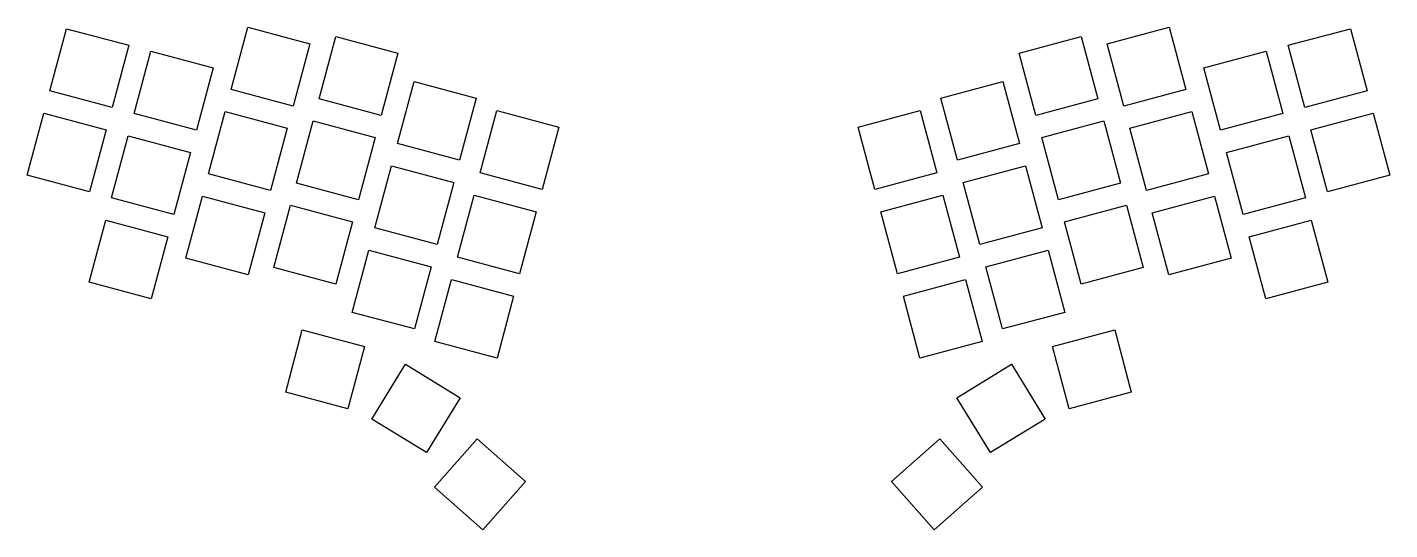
# Model space of a CAD drawing. Extents: x -124 to 172, y -104 to 298.
# Drawn here: x -124.1 to 172.3, y -103.8 to 5.5 of the extents above.
import ezdxf

# ---------------------------------------------------------------- set-up
doc = ezdxf.new("R2010")
doc.units = 0

msp = doc.modelspace()

# ---------------------------------------------------------------- linework, layer by layer
at = {"layer": 's100-@dxf'}
for p, q in [((-119.141243, -8.376526), (-115.51778, 5.146419)), ((-115.51778, 5.146419), (-101.994836, 1.522956)), ((-79.718511, -8.069429), (-76.095049, 5.453516)), ((-76.095049, 5.453516), (-62.572104, 1.830053)), ((-60.589487, -10.089211), (-56.966025, 3.433734)), ((-56.966025, 3.433734), (-43.443081, -0.189728)), ((91.692188, -0.189728), (105.215133, 3.433734)), ((105.215133, 3.433734), (108.838595, -10.089211)), ((110.821212, 1.830053), (124.344156, 5.453516)), ((124.344156, 5.453516), (127.967618, -8.069429)), ((150.243944, 1.522956), (163.766888, 5.146419)), ((163.766888, 5.146419), (167.39035, -8.376526)), ((-101.994836, 1.522956), (-105.618298, -11.999988)), ((-100.788675, -13.294082), (-97.165213, 0.228863)), ((-97.165213, 0.228863), (-83.642268, -3.394599)), ((-62.572104, 1.830053), (-66.195566, -11.692891)), ((114.444674, -11.692891), (110.821212, 1.830053)), ((131.891376, -3.394599), (145.41432, 0.228863)), ((145.41432, 0.228863), (149.037783, -13.294082)), ((153.867406, -11.999988), (150.243944, 1.522956)), ((-43.443081, -0.189728), (-47.066543, -13.712673)), ((95.31565, -13.712673), (91.692188, -0.189728)), ((-83.642268, -3.394599), (-87.265731, -16.917544)), ((135.514838, -16.917544), (131.891376, -3.394599)), ((-105.618298, -11.999988), (-119.141243, -8.376526)), ((-66.195566, -11.692891), (-79.718511, -8.069429)), ((-43.531013, -19.83639), (-39.907551, -6.313445)), ((-39.907551, -6.313445), (-26.384606, -9.936907)), ((74.633714, -9.936907), (88.156659, -6.313445)), ((88.156659, -6.313445), (91.780121, -19.83639)), ((127.967618, -8.069429), (114.444674, -11.692891)), ((167.39035, -8.376526), (153.867406, -11.999988)), ((-47.066543, -13.712673), (-60.589487, -10.089211)), ((-26.384606, -9.936907), (-30.008069, -23.459851)), ((78.257176, -23.459851), (74.633714, -9.936907)), ((108.838595, -10.089211), (95.31565, -13.712673)), ((-124.058798, -26.729094), (-120.435336, -13.206149)), ((-120.435336, -13.206149), (-106.912392, -16.829611)), ((-87.265731, -16.917544), (-100.788675, -13.294082)), ((-84.636067, -26.421997), (-81.012604, -12.899052)), ((-81.012604, -12.899052), (-67.48966, -16.522514)), ((-25.566674, -26.202832), (-21.943212, -12.679888)), ((-21.943212, -12.679888), (-8.420267, -16.30335)), ((56.669375, -16.30335), (70.192319, -12.679888)), ((70.192319, -12.679888), (73.815781, -26.202832)), ((115.738768, -16.522514), (129.261712, -12.899052)), ((129.261712, -12.899052), (132.885174, -26.421997)), ((149.037783, -13.294082), (135.514838, -16.917544)), ((155.161499, -16.829611), (168.684444, -13.206149)), ((168.684444, -13.206149), (172.307906, -26.729094)), ((-106.912392, -16.829611), (-110.535854, -30.352556)), ((-67.48966, -16.522514), (-71.113122, -30.045459)), ((-65.507043, -28.441778), (-61.883581, -14.918834)), ((-61.883581, -14.918834), (-48.360636, -18.542296)), ((-8.420267, -16.30335), (-12.043729, -29.826294)), ((60.292837, -29.826294), (56.669375, -16.30335)), ((96.609744, -18.542296), (110.132688, -14.918834)), ((110.132688, -14.918834), (113.75615, -28.441778)), ((119.36223, -30.045459), (115.738768, -16.522514)), ((158.784961, -30.352556), (155.161499, -16.829611)), ((-105.706231, -31.646649), (-102.082769, -18.123705)), ((-102.082769, -18.123705), (-88.559824, -21.747167)), ((-48.360636, -18.542296), (-51.984098, -32.06524)), ((-30.008069, -23.459851), (-43.531013, -19.83639)), ((91.780121, -19.83639), (78.257176, -23.459851)), ((100.233206, -32.06524), (96.609744, -18.542296)), ((136.808932, -21.747167), (150.331876, -18.123705)), ((150.331876, -18.123705), (153.955338, -31.646649)), ((-88.559824, -21.747167), (-92.183286, -35.270111)), ((140.432394, -35.270111), (136.808932, -21.747167)), ((-71.113122, -30.045459), (-84.636067, -26.421997)), ((-48.448569, -38.188957), (-44.825107, -24.666013)), ((-44.825107, -24.666013), (-31.302162, -28.289475)), ((-12.043729, -29.826294), (-25.566674, -26.202832)), ((73.815781, -26.202832), (60.292837, -29.826294)), ((79.55127, -28.289475), (93.074215, -24.666013)), ((93.074215, -24.666013), (96.697676, -38.188957)), ((132.885174, -26.421997), (119.36223, -30.045459)), ((-110.535854, -30.352556), (-124.058798, -26.729094)), ((-51.984098, -32.06524), (-65.507043, -28.441778)), ((-31.302162, -28.289475), (-34.925624, -41.812419)), ((83.174732, -41.812419), (79.55127, -28.289475)), ((113.75615, -28.441778), (100.233206, -32.06524)), ((172.307906, -26.729094), (158.784961, -30.352556)), ((-92.183286, -35.270111), (-105.706231, -31.646649)), ((-89.553622, -44.774564), (-85.93016, -31.25162)), ((-85.93016, -31.25162), (-72.407216, -34.875082)), ((-30.484229, -44.5554), (-26.860768, -31.032455)), ((-26.860768, -31.032455), (-13.337823, -34.655917)), ((61.58693, -34.655917), (75.109875, -31.032455)), ((75.109875, -31.032455), (78.733337, -44.5554)), ((120.656323, -34.875082), (134.179268, -31.25162)), ((134.179268, -31.25162), (137.80273, -44.774564)), ((153.955338, -31.646649), (140.432394, -35.270111)), ((-72.407216, -34.875082), (-76.030678, -48.398026)), ((-70.424598, -46.794346), (-66.801136, -33.271401)), ((-66.801136, -33.271401), (-53.278192, -36.894863)), ((-13.337823, -34.655917), (-16.961285, -48.178862)), ((65.210392, -48.178862), (61.58693, -34.655917)), ((101.5273, -36.894863), (115.050244, -33.271401)), ((115.050244, -33.271401), (118.673706, -46.794346)), ((124.279785, -48.398026), (120.656323, -34.875082)), ((-110.623786, -49.999217), (-107.000324, -36.476272)), ((-107.000324, -36.476272), (-93.47738, -40.099734)), ((-53.278192, -36.894863), (-56.901654, -50.417808)), ((-34.925624, -41.812419), (-48.448569, -38.188957)), ((96.697676, -38.188957), (83.174732, -41.812419)), ((105.150762, -50.417808), (101.5273, -36.894863)), ((141.726487, -40.099734), (155.249432, -36.476272)), ((155.249432, -36.476272), (158.872894, -49.999217)), ((-93.47738, -40.099734), (-97.100842, -53.622679)), ((145.349949, -53.622679), (141.726487, -40.099734)), ((-53.366125, -56.541525), (-49.742663, -43.01858)), ((-49.742663, -43.01858), (-36.219718, -46.642042)), ((84.468825, -46.642042), (97.99177, -43.01858)), ((97.99177, -43.01858), (101.615232, -56.541525)), ((-76.030678, -48.398026), (-89.553622, -44.774564)), ((-56.901654, -50.417808), (-70.424598, -46.794346)), ((-36.219718, -46.642042), (-39.84318, -60.164987)), ((-16.961285, -48.178862), (-30.484229, -44.5554)), ((78.733337, -44.5554), (65.210392, -48.178862)), ((88.092288, -60.164987), (84.468825, -46.642042)), ((118.673706, -46.794346), (105.150762, -50.417808)), ((137.80273, -44.774564), (124.279785, -48.398026)), ((-97.100842, -53.622679), (-110.623786, -49.999217)), ((-35.401785, -62.907967), (-31.778323, -49.385023)), ((-31.778323, -49.385023), (-18.255378, -53.008485)), ((66.504486, -53.008485), (80.02743, -49.385023)), ((80.02743, -49.385023), (83.650893, -62.907967)), ((158.872894, -49.999217), (145.349949, -53.622679)), ((-18.255378, -53.008485), (-21.878841, -66.531429)), ((70.127948, -66.531429), (66.504486, -53.008485)), ((-39.84318, -60.164987), (-53.366125, -56.541525)), ((101.615232, -56.541525), (88.092288, -60.164987)), ((-67.848192, -73.884201), (-64.22473, -60.361257)), ((-64.22473, -60.361257), (-50.701785, -63.984719)), ((98.950893, -63.984719), (112.473837, -60.361257)), ((112.473837, -60.361257), (116.0973, -73.884201)), ((-50.701785, -63.984719), (-54.325248, -77.507663)), ((-21.878841, -66.531429), (-35.401785, -62.907967)), ((83.650893, -62.907967), (70.127948, -66.531429)), ((102.574355, -77.507663), (98.950893, -63.984719)), ((-49.11964, -79.744169), (-41.80467, -67.807221)), ((-41.80467, -67.807221), (-29.867722, -75.122192)), ((78.11683, -75.122192), (90.053777, -67.807221)), ((90.053777, -67.807221), (97.368748, -79.744169)), ((-54.325248, -77.507663), (-67.848192, -73.884201)), ((116.0973, -73.884201), (102.574355, -77.507663)), ((-29.867722, -75.122192), (-37.182693, -87.05914)), ((85.4318, -87.05914), (78.11683, -75.122192)), ((-37.182693, -87.05914), (-49.11964, -79.744169)), ((97.368748, -79.744169), (85.4318, -87.05914)), ((-35.440895, -94.544338), (-26.164226, -84.058972)), ((-26.164226, -84.058972), (-15.678859, -93.335641)), ((63.927966, -93.335641), (74.413333, -84.058972)), ((74.413333, -84.058972), (83.690002, -94.544338)), ((-24.955528, -103.821008), (-35.440895, -94.544338)), ((-15.678859, -93.335641), (-24.955528, -103.821008)), ((73.204635, -103.821008), (63.927966, -93.335641)), ((83.690002, -94.544338), (73.204635, -103.821008))]:
    msp.add_line(p, q, dxfattribs=at)

doc.saveas('drawing.dxf')
